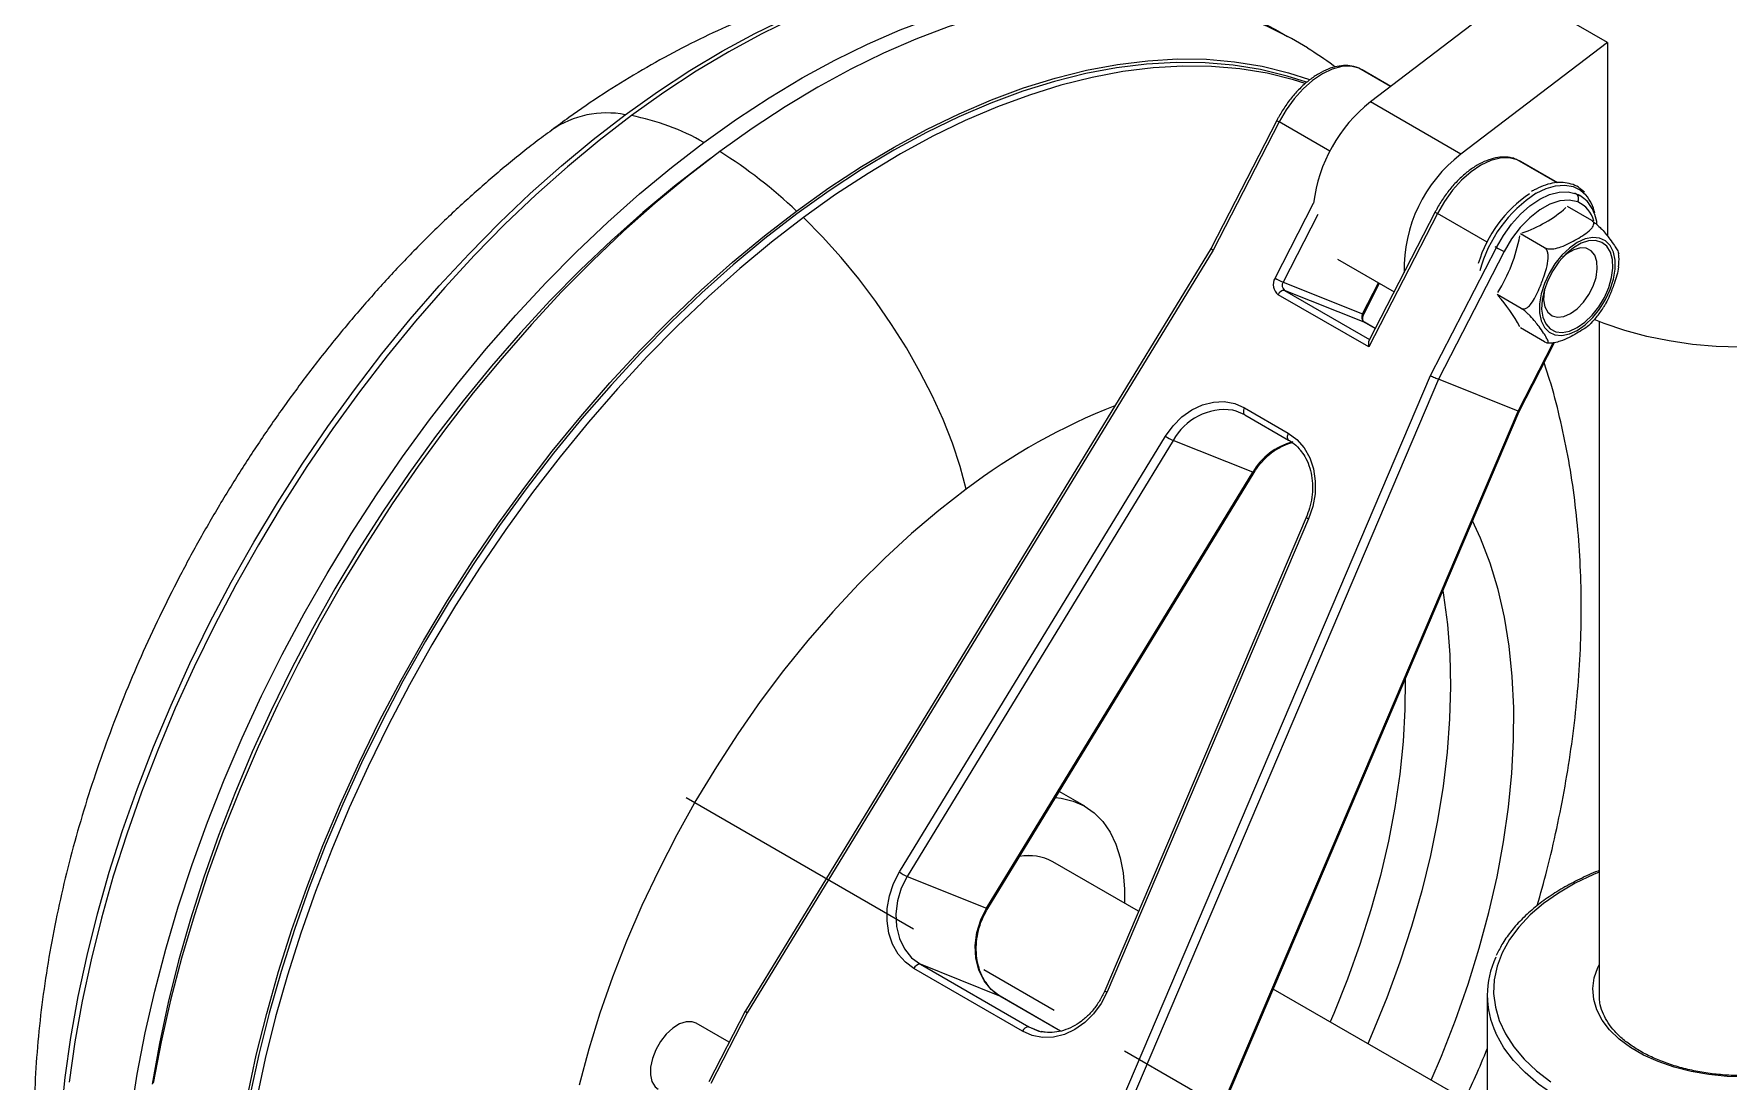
# Model space of a CAD drawing. Header units: millimetres. Extents: x 1 to 1184, y 0 to 836.
# Drawn here: x 327 to 379.9, y 665.6 to 698.3 of the extents above; entities that cross this region are included whole.
import ezdxf

# ---------------------------------------------------------------- set-up
doc = ezdxf.new("R2010")
doc.units = ezdxf.units.MM
doc.linetypes.add('CENTERX2', pattern=[20.32, 12.7, -2.54, 2.54, -2.54])

msp = doc.modelspace()

# ---------------------------------------------------------------- linework, layer by layer
at = {"color": 7, "linetype": 'Continuous', "lineweight": 25}
for p, q in [((373.327, 699.681), (368.748, 696.191)), ((376.155, 698.048), (373.327, 699.681)), ((376.155, 698.048), (371.577, 694.558)), ((376.155, 698.048), (376.155, 692.003)), ((368.496, 697.192), (368.387, 697.245)), ((369.379, 696.672), (368.387, 697.245)), ((369.387, 696.677), (368.496, 697.192)), ((371.577, 694.558), (368.748, 696.191)), ((365.826, 695.614), (363.771, 691.621)), ((365.896, 695.566), (363.837, 691.566)), ((367.483, 694.649), (365.896, 695.566)), ((373.445, 694.335), (373.337, 694.387)), ((374.583, 693.668), (373.337, 694.387)), ((374.6, 693.668), (373.445, 694.335)), ((373.817, 693.414), (373.782, 693.392)), ((375.175, 693.326), (375.139, 693.347)), ((375.175, 693.326), (375.284, 693.273)), ((375.284, 693.273), (375.248, 693.294)), ((365.771, 690.69), (366.977, 693.033)), ((370.776, 692.757), (368.704, 688.732)), ((375.663, 692.486), (374.91, 692.921)), ((367.104, 692.671), (366.021, 690.565)), ((370.845, 692.708), (368.7, 688.539)), ((372.397, 691.813), (370.845, 692.708)), ((374.193, 691.638), (373.44, 692.072)), ((363.771, 691.621), (349.225, 667.808)), ((363.837, 691.566), (349.287, 667.747)), ((367.726, 691.286), (369.494, 690.265)), ((370.625, 687.647), (372.684, 691.647)), ((372.933, 691.522), (370.879, 687.53)), ((372.684, 691.647), (372.648, 691.668)), ((368.7, 688.539), (365.871, 690.172)), ((366.021, 690.565), (368.505, 689.574)), ((368.555, 689.315), (366.071, 690.306)), ((366.071, 690.306), (368.726, 688.773)), ((368.505, 689.574), (369.005, 690.547)), ((368.541, 689.564), (369.037, 690.529)), ((373.458, 689.744), (372.706, 690.178)), ((368.555, 689.315), (368.563, 689.311)), ((368.901, 689.115), (368.555, 689.315)), ((368.902, 689.115), (368.563, 689.311)), ((374.193, 688.698), (373.44, 689.133)), ((375.898, 689.33), (375.898, 668.294)), ((373.363, 686.539), (374.459, 688.668)), ((373.399, 686.528), (374.503, 688.674)), ((374.27, 688.673), (374.343, 688.668)), ((359.611, 661.787), (370.625, 687.647)), ((370.879, 687.53), (359.868, 661.679)), ((373.363, 686.539), (370.879, 687.53)), ((362.352, 660.688), (373.363, 686.539)), ((362.387, 660.675), (373.399, 686.528)), ((364.816, 686.639), (366.186, 685.848)), ((364.824, 686.422), (366.194, 685.631)), ((354.037, 672.144), (362.351, 685.755)), ((362.592, 685.615), (354.278, 672.004)), ((365.076, 684.624), (362.592, 685.615)), ((356.762, 671.013), (365.076, 684.624)), ((356.8, 671.006), (365.114, 684.617)), ((366.744, 683.21), (360.45, 668.434)), ((366.82, 683.175), (360.526, 668.398)), ((359.827, 674.195), (359.029, 674.656)), ((361.508, 670.916), (358.827, 672.463)), ((354.278, 672.004), (356.762, 671.013)), ((357.883, 667.168), (354.493, 669.125)), ((354.692, 669.259), (358.082, 667.302)), ((357.176, 668.268), (354.692, 669.259)), ((372.025, 664.845), (365.715, 668.487)), ((357.185, 668.264), (357.176, 668.268)), ((359.07, 667.175), (357.176, 668.268)), ((359.071, 667.175), (357.185, 668.264)), ((372.398, 668.294), (372.398, 664.154)), ((375.898, 668.294), (375.9, 668.214)), ((348.718, 666.824), (347.691, 667.417)), ((349.217, 667.796), (348.08, 665.586)), ((349.287, 667.747), (348.15, 665.537)), ((358.082, 667.302), (358.436, 667.161))]:
    msp.add_line(p, q, dxfattribs=at)
at = {"color": 7, "linetype": 'CENTERX2'}
msp.add_line((407.268, 639.881), (347.378, 674.454), dxfattribs=at)
at = {"color": 7, "linetype": 'Continuous', "lineweight": 25, "flags": 128}
for points in [[(345.474, 695.793), (346.48, 696.511), (347.491, 697.174), (348.504, 697.781), (349.517, 698.331), (350.528, 698.821), (351.533, 699.252), (352.53, 699.621), (353.518, 699.928), (354.493, 700.173), (355.453, 700.354), (356.397, 700.471), (357.321, 700.524), (358.224, 700.513), (358.299, 700.509)], [(358.637, 700.493), (358.465, 700.503), (357.559, 700.514), (356.631, 700.46), (355.684, 700.342), (354.719, 700.161), (353.74, 699.915), (352.749, 699.607), (351.747, 699.236), (350.738, 698.804), (349.724, 698.311), (348.707, 697.76), (347.69, 697.15), (346.675, 696.484), (345.664, 695.764)], [(347.93, 694.926), (348.948, 695.652), (349.97, 696.324), (350.995, 696.94), (352.02, 697.499), (353.042, 697.999), (354.059, 698.44), (355.069, 698.82), (356.069, 699.138), (357.057, 699.393), (358.03, 699.586), (358.988, 699.715), (359.926, 699.78), (360.843, 699.781), (361.737, 699.719), (362.606, 699.593), (363.448, 699.403), (364.26, 699.15), (365.041, 698.834), (365.789, 698.457), (366.164, 698.237)], [(366.781, 697.876), (366.284, 698.172), (365.536, 698.549), (364.755, 698.864), (363.943, 699.117), (363.101, 699.307), (362.232, 699.433), (361.338, 699.496), (360.421, 699.494), (359.482, 699.429), (358.525, 699.3), (357.552, 699.107), (356.564, 698.852), (355.563, 698.534), (354.554, 698.154), (353.537, 697.714), (352.515, 697.213), (351.49, 696.654), (350.465, 696.038), (349.443, 695.366), (348.425, 694.64)], [(350.826, 692.784), (351.836, 693.505), (352.852, 694.17), (353.869, 694.78), (354.886, 695.331), (355.9, 695.824), (356.909, 696.256), (357.911, 696.627), (358.902, 696.935), (359.881, 697.181), (360.845, 697.362), (361.793, 697.48), (362.721, 697.534), (363.627, 697.523), (364.509, 697.447), (365.366, 697.307), (366.194, 697.104), (366.845, 696.892)], [(366.749, 696.804), (366.145, 697), (365.32, 697.202), (364.467, 697.342), (363.588, 697.417), (362.685, 697.428), (361.761, 697.375), (360.817, 697.257), (359.857, 697.076), (358.882, 696.832), (357.894, 696.524), (356.897, 696.155), (355.892, 695.725), (354.881, 695.234), (353.868, 694.685), (352.855, 694.078), (351.844, 693.415), (350.838, 692.697), (349.838, 691.926), (348.848, 691.105), (347.87, 690.234), (346.906, 689.317), (345.958, 688.355), (345.029, 687.351), (344.122, 686.306), (343.237, 685.225), (342.378, 684.108), (341.546, 682.959), (340.743, 681.781), (339.972, 680.577), (339.234, 679.349), (338.531, 678.1), (337.865, 676.834), (337.237, 675.553), (336.649, 674.26), (336.102, 672.959), (335.597, 671.653), (335.137, 670.345), (334.721, 669.037), (334.351, 667.734), (334.027, 666.438), (333.752, 665.153)], [(366.715, 696.769), (366.347, 696.883), (365.522, 697.086), (364.669, 697.225), (363.79, 697.3), (362.887, 697.311), (361.963, 697.258), (361.02, 697.141), (360.059, 696.959), (359.084, 696.715), (358.096, 696.408), (357.099, 696.038), (356.094, 695.608), (355.083, 695.118), (354.071, 694.568), (353.057, 693.961), (352.046, 693.298), (351.04, 692.58)], [(368.387, 697.245), (368.135, 697.305), (367.856, 697.295), (367.559, 697.217), (367.252, 697.072), (366.945, 696.865), (366.647, 696.602), (366.367, 696.292), (366.114, 695.942), (365.896, 695.566)], [(327.851, 664.487), (327.981, 665.723), (328.16, 666.978), (328.388, 668.25), (328.663, 669.535), (328.987, 670.831), (329.357, 672.134), (329.773, 673.441), (330.233, 674.749), (330.738, 676.056), (331.285, 677.357), (331.873, 678.649), (332.501, 679.93), (333.167, 681.197), (333.87, 682.445), (334.608, 683.673), (335.379, 684.878), (336.182, 686.056), (337.014, 687.205), (337.873, 688.321), (338.758, 689.403), (339.665, 690.447), (340.594, 691.452), (341.542, 692.414), (342.506, 693.331), (343.484, 694.201), (344.474, 695.023), (345.474, 695.793)], [(345.664, 695.764), (344.661, 694.99), (343.667, 694.166), (342.685, 693.292), (341.717, 692.371), (340.765, 691.405), (339.833, 690.396), (338.921, 689.348), (338.033, 688.262), (337.171, 687.141), (336.335, 685.988), (335.53, 684.805), (334.756, 683.596), (334.015, 682.363), (333.309, 681.109), (332.64, 679.838), (332.01, 678.551), (331.419, 677.254), (330.87, 675.948), (330.363, 674.636), (329.901, 673.323), (329.483, 672.01), (329.112, 670.702), (328.787, 669.401), (328.51, 668.111), (328.282, 666.834), (328.102, 665.574)], [(330.029, 664.551), (330.23, 665.827), (330.478, 667.119), (330.775, 668.423), (331.118, 669.737), (331.508, 671.056), (331.943, 672.379), (332.422, 673.702), (332.945, 675.022), (333.51, 676.336), (334.115, 677.64), (334.759, 678.933), (335.442, 680.21), (336.16, 681.469), (336.913, 682.707), (337.699, 683.92), (338.515, 685.107), (339.361, 686.264), (340.233, 687.389), (341.131, 688.479), (342.051, 689.531), (342.992, 690.543), (343.952, 691.513), (344.928, 692.439), (345.917, 693.317), (346.919, 694.147), (347.93, 694.926)], [(348.137, 694.424), (348.009, 694.33), (347.01, 693.559), (346.02, 692.738), (345.041, 691.867), (344.077, 690.95), (343.13, 689.988), (342.201, 688.983), (341.293, 687.939), (340.409, 686.857), (339.549, 685.741), (338.717, 684.592), (337.915, 683.414), (337.144, 682.21), (336.406, 680.982), (335.703, 679.733), (335.037, 678.466), (334.409, 677.185), (333.821, 675.893), (333.274, 674.592), (332.769, 673.286), (332.308, 671.977), (331.892, 670.67), (331.522, 669.367), (331.199, 668.071), (330.923, 666.786), (330.696, 665.514)], [(348.425, 694.64), (347.414, 693.861), (346.412, 693.031), (345.422, 692.153), (344.447, 691.228), (343.487, 690.258), (342.546, 689.245), (341.626, 688.193), (340.728, 687.103), (339.856, 685.979), (339.01, 684.821), (338.194, 683.635), (337.408, 682.421), (336.655, 681.183), (335.937, 679.924), (335.254, 678.647), (334.61, 677.355), (334.005, 676.05), (333.44, 674.736), (332.917, 673.416), (332.438, 672.093), (332.003, 670.771), (331.613, 669.451), (331.27, 668.137), (330.973, 666.833), (330.725, 665.542)], [(373.337, 694.387), (373.085, 694.447), (372.806, 694.438), (372.509, 694.359), (372.202, 694.215), (371.895, 694.008), (371.597, 693.745), (371.317, 693.434), (371.064, 693.085), (370.845, 692.708)], [(372.684, 691.647), (372.903, 692.024), (373.156, 692.373), (373.435, 692.684), (373.733, 692.946), (374.04, 693.153), (374.347, 693.298), (374.645, 693.376), (374.923, 693.386), (375.175, 693.326)], [(373.926, 693.339), (374.235, 693.488), (374.536, 693.574), (374.82, 693.594), (375.08, 693.548), (375.308, 693.437), (375.478, 693.288)], [(333.672, 665.131), (333.949, 666.421), (334.274, 667.722), (334.645, 669.03), (335.063, 670.343), (335.525, 671.656), (336.032, 672.968), (336.581, 674.274), (337.172, 675.572), (337.802, 676.858), (338.471, 678.129), (339.177, 679.383), (339.918, 680.616), (340.692, 681.825), (341.497, 683.008), (342.333, 684.161), (343.195, 685.282), (344.083, 686.368), (344.995, 687.417), (345.927, 688.425), (346.879, 689.391), (347.846, 690.312), (348.829, 691.186), (349.823, 692.01), (350.826, 692.784)], [(375.225, 693.067), (374.963, 693.124), (374.67, 693.101), (374.358, 692.998), (374.039, 692.82), (373.726, 692.572), (373.43, 692.265), (373.162, 691.911), (372.933, 691.522)], [(351.04, 692.58), (350.04, 691.81), (349.05, 690.988), (348.072, 690.118), (347.108, 689.2), (346.16, 688.238), (345.231, 687.234), (344.324, 686.19), (343.439, 685.108), (342.58, 683.991), (341.748, 682.843), (340.946, 681.665), (340.174, 680.46), (339.437, 679.232), (338.734, 677.983), (338.067, 676.717), (337.439, 675.436), (336.851, 674.143), (336.304, 672.842), (335.8, 671.536), (335.339, 670.228), (334.923, 668.921), (334.553, 667.617), (334.23, 666.322), (333.954, 665.036)], [(356.126, 684.099), (355.935, 684.807), (355.692, 685.534), (355.401, 686.273), (355.063, 687.019), (354.68, 687.767), (354.256, 688.511), (353.794, 689.245), (353.297, 689.964), (352.769, 690.662), (352.214, 691.334), (351.636, 691.975), (351.04, 692.58)], [(375.211, 689.058), (375.458, 689.231), (375.694, 689.455), (375.909, 689.723), (376.093, 690.021), (376.239, 690.337), (376.34, 690.657), (376.391, 690.967), (376.391, 691.253), (376.34, 691.504), (376.239, 691.707), (376.093, 691.855), (375.909, 691.94), (375.694, 691.959), (375.458, 691.912), (375.211, 691.799), (374.964, 691.627), (374.728, 691.402), (374.513, 691.135), (374.329, 690.837), (374.183, 690.521), (374.082, 690.201), (374.031, 689.891), (374.031, 689.604), (374.082, 689.354), (374.183, 689.15), (374.329, 689.002), (374.513, 688.917), (374.728, 688.898), (374.964, 688.946), (375.211, 689.058)], [(375.211, 689.143), (375.45, 689.311), (375.679, 689.531), (375.885, 689.794), (376.06, 690.086), (376.195, 690.394), (376.284, 690.704), (376.323, 691.001), (376.31, 691.271), (376.246, 691.502), (376.133, 691.683), (375.977, 691.805), (375.785, 691.862), (375.567, 691.853), (375.331, 691.777), (375.09, 691.638), (374.855, 691.442), (374.637, 691.199), (374.445, 690.92), (374.289, 690.618), (374.176, 690.307), (374.112, 690.002), (374.099, 689.717), (374.138, 689.465), (374.227, 689.258), (374.362, 689.106), (374.537, 689.016), (374.743, 688.992), (374.971, 689.035), (375.211, 689.143)], [(374.999, 689.581), (375.208, 689.732), (375.403, 689.935), (375.574, 690.176), (375.708, 690.441), (375.798, 690.713), (375.837, 690.974), (375.824, 691.209), (375.759, 691.403), (375.646, 691.543), (375.492, 691.621), (375.308, 691.631), (375.104, 691.574), (374.894, 691.453), (374.753, 691.336)], [(374.196, 690.372), (374.174, 690.257), (374.161, 690.006), (374.2, 689.79), (374.29, 689.622), (374.424, 689.512), (374.594, 689.468), (374.79, 689.491), (374.999, 689.581)], [(380.304, 688.53), (379.555, 688.556), (378.814, 688.621), (378.087, 688.727), (377.38, 688.871), (376.699, 689.053), (376.051, 689.271), (375.738, 689.394)], [(362.351, 685.755), (362.586, 686.08), (362.863, 686.357), (363.172, 686.578), (363.503, 686.733), (363.844, 686.819), (364.184, 686.831), (364.512, 686.771), (364.816, 686.639)], [(364.832, 686.418), (364.556, 686.538), (364.449, 686.566)], [(364.816, 686.639), (364.8, 686.603), (364.789, 686.567), (364.783, 686.533), (364.783, 686.5), (364.788, 686.472), (364.798, 686.448), (364.813, 686.43), (364.824, 686.422)], [(366.186, 685.848), (366.17, 685.812), (366.159, 685.777), (366.153, 685.742), (366.153, 685.71), (366.158, 685.681), (366.168, 685.657), (366.183, 685.639), (366.194, 685.631)], [(366.186, 685.848), (366.455, 685.649), (366.681, 685.39), (366.855, 685.08), (366.972, 684.73), (367.028, 684.351), (367.021, 683.957), (366.951, 683.56), (366.82, 683.175)], [(365.114, 684.617), (365.114, 684.616), (365.107, 684.615), (365.095, 684.617), (365.076, 684.624)], [(356.126, 684.099), (355.267, 683.432), (354.417, 682.713), (353.581, 681.945), (352.761, 681.131), (351.959, 680.272), (351.178, 679.373), (350.421, 678.436), (349.691, 677.464), (348.989, 676.461), (348.319, 675.43), (347.683, 674.374), (347.082, 673.298), (346.519, 672.204), (345.995, 671.096), (345.513, 669.979), (345.074, 668.855), (344.68, 667.73), (344.332, 666.605), (344.03, 665.486)], [(370.652, 665.637), (370.97, 666.387), (371.409, 667.51), (371.804, 668.636), (372.152, 669.76), (372.453, 670.879), (372.707, 671.989), (372.911, 673.086), (373.066, 674.166), (373.17, 675.226), (373.224, 676.262), (373.228, 677.271), (373.18, 678.249), (373.082, 679.193), (372.934, 680.1), (372.736, 680.966), (372.49, 681.79), (372.194, 682.567), (371.944, 683.113)], [(371.013, 680.926), (371.035, 680.79), (371.157, 679.873), (371.23, 678.921), (371.252, 677.936), (371.225, 676.923), (371.149, 675.885), (371.022, 674.825), (370.847, 673.747), (370.623, 672.654), (370.352, 671.551), (370.034, 670.439), (369.67, 669.324), (369.261, 668.209), (368.81, 667.098), (368.672, 666.78)], [(369.835, 678.161), (369.829, 677.22), (369.774, 676.222), (369.669, 675.201), (369.516, 674.161), (369.313, 673.105), (369.063, 672.037), (368.766, 670.96), (368.423, 669.879), (368.036, 668.797), (367.605, 667.718), (367.495, 667.46)], [(358.915, 674.469), (359.09, 674.45), (359.465, 674.359), (359.809, 674.206), (360.118, 673.992), (360.388, 673.719), (360.617, 673.39), (360.801, 673.011), (360.938, 672.584), (361.028, 672.115), (361.068, 671.61), (361.064, 671.172)], [(354.493, 669.125), (354.225, 669.322), (354, 669.58), (353.825, 669.888), (353.708, 670.236), (353.651, 670.613), (353.657, 671.006), (353.725, 671.4), (353.853, 671.784), (354.037, 672.144)], [(375.898, 672.135), (375.723, 672.062), (375.151, 671.789), (374.626, 671.486), (374.154, 671.155), (373.738, 670.801), (373.382, 670.424), (373.09, 670.031), (372.864, 669.622), (372.706, 669.204), (372.618, 668.778), (372.6, 668.35), (372.653, 667.922), (372.776, 667.5), (372.968, 667.086), (373.228, 666.684), (373.552, 666.299), (373.938, 665.933), (374.383, 665.59)], [(354.278, 672.004), (354.093, 671.634), (353.973, 671.239), (353.923, 670.834), (353.945, 670.438), (354.039, 670.068), (354.199, 669.739), (354.42, 669.465), (354.692, 669.259)], [(357.176, 668.268), (356.904, 668.474), (356.684, 668.748), (356.523, 669.077), (356.429, 669.447), (356.407, 669.843), (356.457, 670.248), (356.577, 670.643), (356.762, 671.013)], [(356.8, 671.006), (356.799, 671.006), (356.793, 671.004), (356.78, 671.007), (356.762, 671.013)], [(380.47, 665.744), (379.892, 665.759), (379.322, 665.816), (378.768, 665.912), (378.238, 666.047), (377.742, 666.219), (377.285, 666.424), (376.876, 666.66), (376.52, 666.924), (376.223, 667.21), (375.99, 667.516), (375.823, 667.836), (375.725, 668.165), (375.698, 668.499), (375.743, 668.832), (375.858, 669.159), (375.898, 669.24)], [(360.526, 668.398), (360.34, 668.039), (360.105, 667.717), (359.829, 667.442), (359.52, 667.225), (359.19, 667.071), (358.85, 666.987), (358.511, 666.975), (358.185, 667.036), (357.883, 667.168)], [(347.691, 667.417), (347.564, 667.464), (347.375, 667.464), (347.169, 667.397), (346.958, 667.266), (346.756, 667.079), (346.575, 666.85), (346.427, 666.591), (346.321, 666.319), (346.264, 666.051), (346.259, 665.805), (346.306, 665.595), (346.403, 665.435), (346.501, 665.356)], [(358.082, 667.302), (358.393, 667.172), (358.475, 667.152)], [(380.492, 663.676), (379.742, 663.691), (378.998, 663.747), (378.267, 663.842), (377.554, 663.977), (376.866, 664.15), (376.21, 664.359), (375.59, 664.602), (375.012, 664.879), (374.482, 665.185), (374.004, 665.518), (373.582, 665.876), (373.219, 666.255), (372.92, 666.652), (372.687, 667.064), (372.666, 667.109)]]:
    msp.add_lwpolyline(points, dxfattribs=at)
at = {"color": 7, "linetype": 'Continuous', "lineweight": 25}
for centre, radius, start, end in [((371.7, 692.459), 4.758, 128.3459, 173.0705), ((344.898, 692.802), 3.046, 79.1024, 124.4565), ((344.209, 688.348), 7.558, 60.5024, 78.896), ((365.976, 695.756), 0.206, 223.3759, 247.1478), ((340.533, 681.95), 14.944, 46.4695, 58.125), ((374.327, 690.964), 4.525, 127.4187, 181.2459), ((375.973, 689.988), 4.024, 124.0278, 163.2139), ((376.194, 689.843), 4.167, 122.9735, 165.1274), ((375.059, 693.169), 0.195, 328.3162, 53.5828), ((374.509, 692.464), 1.273, 11.4073, 40.3996), ((370.925, 692.898), 0.206, 223.3759, 247.1478), ((372.167, 695.975), 4.094, 288.8778, 311.1168), ((374.866, 692.249), 0.893, 14.499, 66.2982), ((368.356, 692.955), 5.148, 328.2144, 349.3743), ((373.846, 693.659), 2.324, 239.9923, 246.8722), ((366.103, 690.485), 0.39, 148.3162, 233.5828), ((366.933, 692.702), 2.324, 239.9923, 246.8722), ((366.057, 690.111), 0.196, 86.0588, 161.9043), ((366.186, 690.463), 0.195, 148.3162, 233.5828), ((369.27, 686.983), 4.686, 27.8118, 42.3895), ((368.67, 689.472), 0.195, 148.3162, 233.5828), ((368.536, 689.618), 0.054, 234.3728, 275.2861), ((367.818, 668.706), 19.329, 111.3924, 127.2194), ((364.207, 684.75), 1.832, 82.4221, 151.826), ((363.135, 686.825), 1.326, 233.7604, 245.8164), ((366.806, 683.641), 1.99, 104.0118, 150.3835), ((367.18, 684.049), 0.945, 242.5534, 247.6353), ((358.081, 671.091), 1.562, 61.449, 100.7572), ((358.079, 671.078), 1.574, 61.605, 100.6012), ((354.821, 673.214), 1.326, 233.7604, 245.8164), ((375.185, 668.294), 2.784, 154.7971, 205.195), ((354.679, 669.064), 0.196, 86.0588, 161.9043), ((360.886, 669.272), 0.945, 242.5534, 247.6353), ((349.395, 667.704), 0.2, 148.5806, 152.7696), ((349.388, 667.966), 0.241, 225.111, 245.4072), ((349.359, 667.883), 0.153, 209.0989, 242.2883), ((358.069, 667.107), 0.196, 86.0588, 161.9043)]:
    msp.add_arc(centre, radius, start, end, dxfattribs=at)
for centre, major_axis, ratio, start_param, end_param in [((363.945, 691.523), (0.174, -0.098), 0.093704, 3.14502, 4.098651), ((368.808, 688.496), (-0.077, 0.261), 0.348177, 0.350337, 1.303969), ((370.733, 687.604), (0.181, -0.085), 0.042323, 4.093687, 5.664484), ((373.217, 686.613), (0.181, -0.085), 0.042323, 5.664484, 6.284722)]:
    msp.add_ellipse(centre, major_axis=major_axis, ratio=ratio, start_param=start_param, end_param=end_param, dxfattribs=at)
for points, knots in [([(357.272, 700.522), (357.138, 700.522), (356.645, 700.524), (355.79, 700.463), (354.705, 700.341), (353.612, 700.154), (352.51, 699.906), (351.403, 699.596), (350.292, 699.223), (349.18, 698.788), (348.07, 698.292), (346.965, 697.734), (345.867, 697.118), (344.783, 696.442), (343.884, 695.839), (343.357, 695.443), (343.178, 695.309)], [0, 0, 0, 0, 0.027008, 0.099119, 0.172187, 0.246298, 0.321513, 0.39786, 0.475329, 0.553868, 0.63338, 0.713727, 0.794747, 0.87626, 0.958093, 1, 1, 1, 1]), ([(367.65, 697.282), (367.629, 697.297), (367.353, 697.511), (367.057, 697.699), (366.782, 697.873)], [0, 0, 0, 0, 0.07229, 1, 1, 1, 1]), ([(368.37, 697.253), (368.324, 697.269), (368.199, 697.313), (367.977, 697.336), (367.707, 697.308), (367.424, 697.223), (367.135, 697.081), (366.849, 696.887), (366.572, 696.645), (366.312, 696.363), (366.075, 696.047), (365.919, 695.791), (365.842, 695.644), (365.826, 695.614)], [0, 0, 0, 0, 0.056775, 0.153623, 0.251857, 0.352668, 0.455496, 0.559255, 0.663079, 0.766699, 0.870123, 0.973445, 1, 1, 1, 1]), ([(343.178, 695.309), (343.006, 695.183), (342.482, 694.799), (341.63, 694.106), (340.623, 693.234), (339.643, 692.318), (338.689, 691.362), (337.765, 690.369), (336.87, 689.341), (336.007, 688.281), (335.175, 687.19), (334.377, 686.071), (333.613, 684.925), (332.884, 683.755), (332.191, 682.563), (331.536, 681.35), (330.919, 680.118), (330.342, 678.87), (329.806, 677.606), (329.312, 676.329), (328.861, 675.041), (328.455, 673.743), (328.095, 672.437), (327.783, 671.124), (327.52, 669.808), (327.309, 668.49), (327.15, 667.172), (327.046, 665.857), (326.998, 664.55), (327.008, 663.253), (327.078, 661.973), (327.207, 660.712), (327.397, 659.476), (327.646, 658.271), (327.955, 657.1), (328.321, 655.967), (328.741, 654.876), (329.219, 653.83), (329.661, 652.973), (329.966, 652.479), (330.073, 652.305)], [0, 0, 0, 0, 0.013354, 0.040665, 0.067941, 0.095162, 0.122315, 0.149396, 0.176405, 0.203347, 0.230232, 0.25707, 0.283873, 0.310655, 0.337431, 0.364214, 0.391016, 0.41785, 0.444733, 0.471678, 0.4987, 0.525811, 0.553021, 0.58034, 0.60777, 0.63531, 0.662953, 0.690679, 0.718461, 0.746243, 0.773965, 0.801563, 0.828966, 0.856107, 0.882924, 0.909373, 0.935425, 0.961067, 0.986304, 1, 1, 1, 1]), ([(373.319, 694.396), (373.273, 694.412), (373.149, 694.455), (372.927, 694.478), (372.656, 694.451), (372.374, 694.365), (372.085, 694.224), (371.798, 694.029), (371.521, 693.788), (371.261, 693.505), (371.025, 693.19), (370.868, 692.934), (370.791, 692.787), (370.776, 692.757)], [0, 0, 0, 0, 0.056775, 0.153623, 0.251857, 0.352668, 0.455496, 0.559255, 0.663079, 0.766699, 0.870123, 0.973445, 1, 1, 1, 1]), ([(375.436, 693.37), (375.375, 693.425), (375.253, 693.537), (375.026, 693.637), (374.774, 693.685), (374.503, 693.674), (374.217, 693.605), (373.986, 693.508), (373.853, 693.434), (373.817, 693.414)], [0, 0, 0, 0, 0.153088, 0.309456, 0.465355, 0.622375, 0.781493, 0.942327, 1, 1, 1, 1]), ([(375.833, 692.357), (375.829, 692.39), (375.815, 692.53), (375.741, 692.745), (375.608, 692.991), (375.44, 693.178), (375.304, 693.257), (375.243, 693.293)], [0, 0, 0, 0, 0.075019, 0.322396, 0.56701, 0.805508, 1, 1, 1, 1]), ([(374.193, 691.638), (374.197, 691.635), (374.217, 691.624), (374.268, 691.607), (374.364, 691.596), (374.517, 691.609), (374.728, 691.669), (374.962, 691.775), (375.201, 691.906), (375.431, 692.046), (375.611, 692.179), (375.708, 692.297), (375.733, 692.378), (375.721, 692.434), (375.692, 692.468), (375.669, 692.482), (375.663, 692.486)], [0, 0, 0, 0, 0.006566, 0.035095, 0.071988, 0.126976, 0.226728, 0.362156, 0.499937, 0.639833, 0.781274, 0.867099, 0.919623, 0.95775, 0.988085, 1, 1, 1, 1]), ([(375.663, 692.486), (375.681, 692.475), (375.716, 692.453), (375.784, 692.401), (375.879, 692.318), (376, 692.195), (376.12, 692.052), (376.247, 691.883), (376.362, 691.721), (376.459, 691.566), (376.51, 691.474), (376.507, 691.447), (376.507, 691.446)], [0, 0, 0, 0, 0.0350519, 0.0699683, 0.1264314, 0.2221512, 0.3577929, 0.4969533, 0.6967246, 0.8351919, 0.99348, 1, 1, 1, 1]), ([(373.458, 689.744), (373.476, 689.736), (373.511, 689.721), (373.58, 689.73), (373.674, 689.779), (373.795, 689.91), (373.916, 690.114), (374.043, 690.396), (374.157, 690.69), (374.257, 691.003), (374.306, 691.24), (374.303, 691.426), (374.281, 691.528), (374.241, 691.602), (374.208, 691.626), (374.193, 691.638)], [0, 0, 0, 0, 0.029605, 0.059096, 0.106785, 0.187631, 0.302195, 0.419731, 0.588459, 0.70541, 0.839101, 0.888909, 0.939057, 0.971771, 1, 1, 1, 1]), ([(376.501, 691.038), (376.512, 691.147), (376.526, 691.287), (376.506, 691.416), (376.502, 691.445)], [0, 0, 0, 0, 0.7729839, 1, 1, 1, 1]), ([(376.501, 691.038), (376.485, 690.951), (376.454, 690.771), (376.354, 690.475), (376.238, 690.185), (376.137, 689.941), (376.065, 689.837), (376.043, 689.806)], [0, 0, 0, 0, 0.196435, 0.403921, 0.701778, 0.90823, 1, 1, 1, 1]), ([(374.193, 688.698), (374.209, 688.69), (374.241, 688.673), (374.279, 688.664), (374.308, 688.675), (374.302, 688.732), (374.248, 688.837), (374.15, 688.988), (374.036, 689.15), (373.901, 689.328), (373.782, 689.468), (373.662, 689.587), (373.583, 689.656), (373.511, 689.711), (373.475, 689.733), (373.458, 689.744)], [0, 0, 0, 0, 0.029605, 0.059096, 0.106785, 0.187631, 0.302195, 0.419731, 0.588459, 0.70541, 0.839101, 0.888909, 0.939057, 0.971771, 1, 1, 1, 1]), ([(375.621, 689.267), (375.675, 689.321), (375.81, 689.457), (375.953, 689.642), (376.03, 689.775), (376.047, 689.803)], [0, 0, 0, 0, 0.341777, 0.859557, 1, 1, 1, 1]), ([(368.563, 689.311), (368.559, 689.314), (368.545, 689.323), (368.524, 689.352), (368.508, 689.408), (368.509, 689.476), (368.524, 689.53), (368.538, 689.558), (368.541, 689.564)], [0, 0, 0, 0, 0.134016, 0.36336, 0.553187, 0.752375, 0.943004, 1, 1, 1, 1]), ([(375.623, 689.265), (375.621, 689.261), (375.575, 689.201), (375.42, 689.104), (375.2, 688.964), (374.956, 688.833), (374.724, 688.727), (374.522, 688.674), (374.402, 688.657), (374.352, 688.662), (374.343, 688.663)], [0, 0, 0, 0, 0.010559, 0.200886, 0.39452, 0.591126, 0.789904, 0.910518, 0.984335, 1, 1, 1, 1]), ([(373.963, 671.091), (374.066, 671.458), (374.291, 672.262), (374.58, 673.506), (374.839, 674.823), (375.047, 676.141), (375.202, 677.459), (375.301, 678.773), (375.345, 680.079), (375.33, 681.375), (375.256, 682.655), (375.122, 683.913), (374.928, 685.147), (374.671, 686.349), (374.422, 687.314), (374.236, 687.868), (374.178, 688.041)], [0, 0, 0, 0, 0.062859, 0.137725, 0.212898, 0.288372, 0.364122, 0.440098, 0.516218, 0.592323, 0.668253, 0.743828, 0.818854, 0.893146, 0.966543, 1, 1, 1, 1]), ([(365.114, 684.617), (365.146, 684.667), (365.241, 684.815), (365.428, 685.036), (365.679, 685.259), (365.952, 685.426), (366.167, 685.524), (366.289, 685.547), (366.315, 685.551)], [0, 0, 0, 0, 0.107025, 0.316119, 0.525257, 0.734416, 0.943895, 1, 1, 1, 1]), ([(366.194, 685.631), (366.233, 685.607), (366.351, 685.532), (366.478, 685.428), (366.547, 685.329), (366.558, 685.312)], [0, 0, 0, 0, 0.2896614, 0.8824529, 1, 1, 1, 1]), ([(366.558, 685.312), (366.607, 685.25), (366.716, 685.109), (366.836, 684.84), (366.919, 684.526), (366.95, 684.19), (366.928, 683.844), (366.86, 683.513), (366.781, 683.306), (366.744, 683.21)], [0, 0, 0, 0, 0.122076, 0.273229, 0.423344, 0.572801, 0.721894, 0.870791, 1, 1, 1, 1]), ([(375.898, 672.186), (375.885, 672.181), (375.671, 672.103), (375.287, 671.923), (374.755, 671.645), (374.27, 671.335), (373.833, 671.002), (373.448, 670.646), (373.12, 670.269), (372.859, 669.898), (372.737, 669.647), (372.681, 669.532)], [0, 0, 0, 0, 0.007914, 0.134472, 0.261118, 0.387844, 0.514619, 0.641357, 0.767936, 0.894185, 1, 1, 1, 1]), ([(356.809, 668.599), (356.764, 668.657), (356.659, 668.792), (356.543, 669.055), (356.46, 669.369), (356.429, 669.705), (356.45, 670.051), (356.524, 670.397), (356.639, 670.72), (356.748, 670.915), (356.8, 671.006)], [0, 0, 0, 0, 0.097973, 0.230328, 0.361774, 0.492644, 0.623195, 0.753575, 0.883845, 1, 1, 1, 1]), ([(357.185, 668.264), (357.146, 668.288), (357.027, 668.363), (356.896, 668.472), (356.824, 668.577), (356.809, 668.599)], [0, 0, 0, 0, 0.278675, 0.848984, 1, 1, 1, 1]), ([(360.45, 668.434), (360.425, 668.379), (360.352, 668.216), (360.197, 667.965), (359.977, 667.699), (359.726, 667.476), (359.454, 667.303), (359.168, 667.185), (358.879, 667.128), (358.641, 667.119), (358.509, 667.152), (358.466, 667.163)], [0, 0, 0, 0, 0.0639, 0.1887226, 0.3135727, 0.4383532, 0.5631429, 0.6881177, 0.8135767, 0.9399165, 1, 1, 1, 1]), ([(384.894, 668.294), (384.891, 668.209), (384.884, 668.026), (384.798, 667.748), (384.651, 667.463), (384.443, 667.189), (384.18, 666.931), (383.865, 666.691), (383.501, 666.474), (383.094, 666.28), (382.649, 666.115), (382.172, 665.98), (381.67, 665.878), (381.149, 665.81), (380.618, 665.777), (380.083, 665.781), (379.552, 665.82), (379.034, 665.894), (378.536, 666.002), (378.064, 666.143), (377.625, 666.313), (377.226, 666.511), (376.872, 666.732), (376.568, 666.973), (376.318, 667.23), (376.123, 667.499), (375.988, 667.777), (375.914, 668.019), (375.909, 668.167), (375.907, 668.221)], [0, 0, 0, 0, 0.034196, 0.073644, 0.112556, 0.150832, 0.188662, 0.226265, 0.263785, 0.301295, 0.33883, 0.376406, 0.414023, 0.451676, 0.489353, 0.527041, 0.564729, 0.602397, 0.640035, 0.677628, 0.715166, 0.752641, 0.790056, 0.827433, 0.86481, 0.902277, 0.94, 0.978209, 1, 1, 1, 1]), ([(371.701, 665.032), (371.814, 665.273), (372.06, 665.798), (372.279, 666.331), (372.398, 666.62)], [0, 0, 0, 0, 0.459741, 1, 1, 1, 1])]:
    msp.add_open_spline(points, degree=3, knots=knots, dxfattribs=at)

doc.saveas('drawing.dxf')
